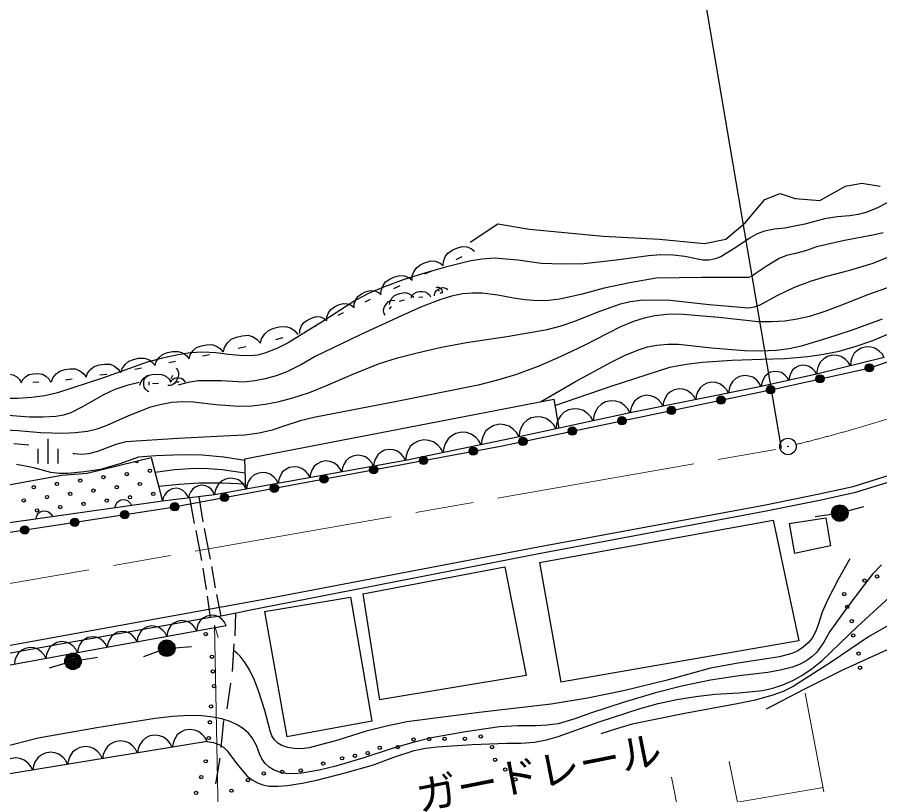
# Model space of a CAD drawing. Units: millimetres, scale not verified. Extents: x 40000 to 680000, y 20000 to 380000.
# Drawn here: x 420801 to 472763, y 241370 to 288246 of the extents above; entities that cross this region are included whole.
import ezdxf
from ezdxf.enums import TextEntityAlignment as Align

# ---------------------------------------------------------------- set-up
doc = ezdxf.new("R2010")
doc.units = ezdxf.units.MM
doc.header["$LTSCALE"] = 1000
doc.linetypes.add('CHAIN', pattern=[18.5, 12, -1.5, 3.5, -1.5])
for name, color, linetype, lineweight in [('M-BGD', 7, 'Continuous', 25), ('M-BGD-HTXT', 7, 'Continuous', 13), ('M-BMK', 2, 'CHAIN', 13), ('M-BMK-SRVR', 3, 'Continuous', 25)]:
    doc.layers.add(name, color=color, linetype=linetype, lineweight=lineweight)
doc.styles.add('ＭＳ ゴシック', font='')
doc.styles.get('ＭＳ ゴシック').set_extended_font_data('MS Gothic')

# ---------------------------------------------------------------- blocks, each defined once
blk = doc.blocks.new('BUHIN459')
at = {"color": 3, "linetype": 'Continuous', "lineweight": 25}
for radius in [498, 15]:
    blk.add_circle((0, 0), radius, dxfattribs=at)
blk = doc.blocks.new('BUHIN473')
at = {"color": 7, "linetype": 'Continuous', "lineweight": 25}
blk.add_lwpolyline([(-377, 329), (-271, 389), (-162, 423), (-18, 444), (105, 416), (216, 365), (333, 264), (398, 160), (442, 42), (443, -105), (424, -217), (377, -329)], dxfattribs=at)
blk = doc.blocks.new('BUHIN497')
at = {"color": 7, "linetype": 'Continuous', "lineweight": 25}
blk.add_lwpolyline([(857, -606), (932, -363), (947, -123), (913, 183), (798, 419), (642, 626), (376, 814), (129, 892), (-132, 922), (-432, 852), (-649, 754), (-857, 606)], dxfattribs=at)
blk = doc.blocks.new('BUHIN498')
at = {"color": 7, "linetype": 'Continuous', "lineweight": 25}
blk.add_lwpolyline([(685, -510), (751, -314), (768, -119), (747, 131), (657, 325), (534, 496), (322, 654), (123, 723), (-89, 753), (-335, 701), (-513, 626), (-685, 510)], dxfattribs=at)
blk = doc.blocks.new('BUHIN499')
at = {"color": 7, "linetype": 'Continuous', "lineweight": 25}
blk.add_lwpolyline([(795, -617), (878, -388), (903, -159), (883, 137), (782, 368), (642, 572), (395, 764), (162, 849), (-87, 889), (-378, 835), (-590, 751), (-795, 617)], dxfattribs=at)
blk = doc.blocks.new('BUHIN500')
at = {"color": 7, "linetype": 'Continuous', "lineweight": 25}
blk.add_lwpolyline([(913, -687), (1002, -426), (1027, -166), (1000, 169), (882, 430), (719, 660), (436, 873), (170, 966), (-113, 1008), (-443, 941), (-682, 842), (-913, 687)], dxfattribs=at)
blk = doc.blocks.new('BUHIN501')
at = {"color": 7, "linetype": 'Continuous', "lineweight": 25}
blk.add_lwpolyline([(924, -709), (1018, -444), (1045, -178), (1021, 163), (903, 430), (739, 666), (453, 886), (182, 984), (-106, 1029), (-442, 964), (-687, 865), (-924, 709)], dxfattribs=at)
blk = doc.blocks.new('BUHIN502')
at = {"color": 7, "linetype": 'Continuous', "lineweight": 25}
blk.add_lwpolyline([(757, -612), (841, -392), (870, -170), (856, 115), (763, 341), (631, 541), (396, 731), (173, 818), (-68, 862), (-350, 814), (-556, 737), (-757, 612)], dxfattribs=at)
blk = doc.blocks.new('BUHIN503')
at = {"color": 7, "linetype": 'Continuous', "lineweight": 25}
blk.add_lwpolyline([(582, -532), (661, -358), (694, -181), (698, 51), (634, 238), (537, 406), (357, 571), (180, 653), (-12, 700), (-242, 676), (-413, 623), (-582, 532)], dxfattribs=at)
blk = doc.blocks.new('BUHIN530')
at = {"color": 7, "linetype": 'Continuous', "lineweight": 25}
blk.add_lwpolyline([(756, -605), (839, -386), (866, -166), (852, 119), (758, 343), (626, 542), (391, 729), (168, 815), (-71, 857), (-352, 809), (-557, 731), (-756, 605)], dxfattribs=at)
blk = doc.blocks.new('BUHIN531')
at = {"color": 7, "linetype": 'Continuous', "lineweight": 25}
blk.add_lwpolyline([(709, -571), (787, -365), (813, -158), (801, 109), (713, 320), (590, 507), (370, 684), (160, 765), (-64, 806), (-328, 761), (-521, 688), (-709, 571)], dxfattribs=at)
blk = doc.blocks.new('BUHIN532')
at = {"color": 7, "linetype": 'Continuous', "lineweight": 25}
blk.add_lwpolyline([(817, -683), (913, -444), (948, -203), (939, 110), (841, 359), (700, 580), (447, 792), (204, 891), (-58, 944), (-367, 897), (-595, 816), (-817, 683)], dxfattribs=at)
blk = doc.blocks.new('BUHIN554')
at = {"color": 7, "linetype": 'Continuous', "lineweight": 25}
blk.add_circle((0, 0), 99.5, dxfattribs=at)
blk = doc.blocks.new('BUHIN555')
at = {"color": 7, "linetype": 'Continuous', "lineweight": 25}
blk.add_circle((0, 0), 99.5, dxfattribs=at)
blk = doc.blocks.new('BUHIN557')
at = {"color": 7, "linetype": 'Continuous', "lineweight": 25}
blk.add_circle((0, 0), 99.5, dxfattribs=at)
blk = doc.blocks.new('BUHIN561')
at = {"color": 7, "linetype": 'Continuous', "lineweight": 25}
blk.add_circle((0, 0), 99.5, dxfattribs=at)
blk = doc.blocks.new('BUHIN563')
at = {"color": 7, "linetype": 'Continuous', "lineweight": 25}
blk.add_circle((0, 0), 99.5, dxfattribs=at)
blk = doc.blocks.new('BUHIN566')
at = {"color": 7, "linetype": 'Continuous', "lineweight": 25}
blk.add_circle((0, 0), 99.5, dxfattribs=at)
blk = doc.blocks.new('BUHIN570')
at = {"color": 7, "linetype": 'Continuous', "lineweight": 25}
blk.add_circle((0, 0), 99.5, dxfattribs=at)
blk = doc.blocks.new('BUHIN575')
at = {"color": 7, "linetype": 'Continuous', "lineweight": 25}
blk.add_circle((0, 0), 99.5, dxfattribs=at)
blk = doc.blocks.new('BUHIN576')
at = {"color": 7, "linetype": 'Continuous', "lineweight": 25}
blk.add_circle((0, 0), 99.5, dxfattribs=at)
blk = doc.blocks.new('BUHIN580')
at = {"color": 7, "linetype": 'Continuous', "lineweight": 25}
blk.add_circle((0, 0), 99.5, dxfattribs=at)
blk = doc.blocks.new('BUHIN581')
at = {"color": 7, "linetype": 'Continuous', "lineweight": 25}
blk.add_circle((0, 0), 99.5, dxfattribs=at)
blk = doc.blocks.new('BUHIN700')
at = {"color": 7, "linetype": 'Continuous', "lineweight": 25}
for radius in [249, 220, 191, 161, 132, 97.5, 67.5, 38.8, 7.5]:
    blk.add_circle((0, 0), radius, dxfattribs=at)
blk = doc.blocks.new('BUHIN701')
at = {"color": 7, "linetype": 'Continuous', "lineweight": 25}
for radius in [249, 220, 191, 161, 132, 97.5, 67.5, 38.8, 7.5]:
    blk.add_circle((0, 0), radius, dxfattribs=at)
blk = doc.blocks.new('BUHIN702')
at = {"color": 7, "linetype": 'Continuous', "lineweight": 25}
for radius in [249, 220, 191, 161, 132, 97.5, 67.5, 38.8, 7.5]:
    blk.add_circle((0, 0), radius, dxfattribs=at)
blk = doc.blocks.new('BUHIN703')
at = {"color": 7, "linetype": 'Continuous', "lineweight": 25}
for radius in [249, 220, 191, 161, 132, 97.5, 67.5, 38.8, 7.5]:
    blk.add_circle((0, 0), radius, dxfattribs=at)
blk = doc.blocks.new('BUHIN748')
at = {"color": 7, "linetype": 'Continuous', "lineweight": 25}
blk.add_line((118, -130), (-118, 130), dxfattribs=at)
blk.add_lwpolyline([(-589, 651), (-387, 709), (-124, 686), (93, 617), (299, 454), (476, 259), (629, 25), (682, -211), (664, -452), (589, -651)], dxfattribs=at)
blk = doc.blocks.new('BUHIN749')
at = {"color": 7, "linetype": 'Continuous', "lineweight": 25}
blk.add_line((158, -139), (-158, 139), dxfattribs=at)
blk.add_lwpolyline([(-788, 694), (-556, 791), (-241, 799), (27, 746), (294, 580), (531, 372), (744, 114), (840, -159), (851, -448), (788, -694)], dxfattribs=at)
blk = doc.blocks.new('BUHIN750')
at = {"color": 7, "linetype": 'Continuous', "lineweight": 25}
blk.add_line((164, -128), (-164, 128), dxfattribs=at)
blk.add_lwpolyline([(-822, 640), (-598, 749), (-286, 777), (-18, 740), (256, 592), (503, 401), (730, 158), (841, -107), (869, -393), (822, -640)], dxfattribs=at)
blk = doc.blocks.new('BUHIN751')
at = {"color": 7, "linetype": 'Continuous', "lineweight": 25}
blk.add_line((187, -135), (-187, 135), dxfattribs=at)
blk.add_lwpolyline([(-934, 676), (-691, 806), (-347, 848), (-49, 818), (261, 665), (541, 462), (801, 203), (934, -85), (977, -401), (934, -676)], dxfattribs=at)
blk = doc.blocks.new('BUHIN752')
at = {"color": 7, "linetype": 'Continuous', "lineweight": 25}
blk.add_line((166, -72), (-166, 72), dxfattribs=at)
blk.add_lwpolyline([(-832, 360), (-667, 501), (-410, 592), (-176, 619), (87, 555), (336, 447), (581, 292), (732, 93), (818, -141), (832, -360)], dxfattribs=at)
blk = doc.blocks.new('BUHIN753')
at = {"color": 7, "linetype": 'Continuous', "lineweight": 25}
blk.add_line((189, -85), (-189, 85), dxfattribs=at)
blk.add_lwpolyline([(-943, 426), (-752, 584), (-458, 683), (-190, 710), (109, 632), (392, 504), (668, 323), (837, 93), (931, -176), (943, -426)], dxfattribs=at)
blk = doc.blocks.new('BUHIN786')
at = {"color": 7, "linetype": 'Continuous', "lineweight": 25}
for p, q in [((-276, 555), (-957, -34)), ((568, 490), (-568, -490)), ((509, -354), (-173, -942))]:
    blk.add_line(p, q, dxfattribs=at)
blk = doc.blocks.new('BUHIN789')
at = {"color": 7, "linetype": 'Continuous', "lineweight": 25}
for radius in [498, 440, 382, 322, 265, 195, 135, 77.5, 15]:
    blk.add_circle((0, 0), radius, dxfattribs=at)

msp = doc.modelspace()

# ---------------------------------------------------------------- linework, layer by layer
at = {"layer": 'M-BGD'}
for p, q in [((466837, 262256), (460991, 296704)), ((469155, 277198), (470694, 278060)), ((470694, 278060), (471679, 278244)), ((471679, 278244), (472787, 278060)), ((465830, 277259), (466754, 277629)), ((466754, 277629), (467677, 277321)), ((464660, 275843), (465830, 277259)), ((467677, 277321), (469155, 277198)), ((448093, 274687), (449761, 275782)), ((449761, 275782), (451670, 275474)), ((451670, 275474), (456103, 275043)), ((463491, 274858), (464660, 275843)), ((456103, 275043), (459489, 274858)), ((459489, 274858), (462198, 274612)), ((462198, 274612), (463491, 274858)), ((446243, 271741), (446174, 271814)), ((445237, 271365), (445004, 271356)), ((446419, 271676), (446259, 271598)), ((443320, 270816), (443201, 270638)), ((444103, 271189), (443811, 271103)), ((473034, 267733), (468959, 266723)), ((430069, 266461), (430169, 266672)), ((468959, 266723), (465626, 265982)), ((428730, 266271), (428730, 266070)), ((429318, 266174), (428939, 266140)), ((430556, 266238), (430378, 266238)), ((465626, 265982), (457731, 264394)), ((434502, 261613), (453122, 265216)), ((453122, 265216), (453425, 263465)), ((457731, 264394), (451030, 262946)), ((451030, 262946), (444185, 261531)), ((425003, 260764), (428876, 261707)), ((428876, 261707), (429558, 259080)), ((444185, 261531), (432690, 259451)), ((434576, 259792), (434502, 261613)), ((471160, 259961), (474889, 261138)), ((419582, 259922), (423488, 260629)), ((423488, 260629), (425003, 260764)), ((474902, 260715), (471214, 259576)), ((469111, 259506), (471160, 259961)), ((432690, 259451), (429558, 259080)), ((432010, 257828), (431761, 259341)), ((465772, 258823), (469111, 259506)), ((471214, 259576), (469127, 259121)), ((429558, 259080), (420053, 257733)), ((431484, 257730), (431203, 259275)), ((452176, 256319), (465772, 258823)), ((469127, 259121), (465826, 258438)), ((465826, 258438), (452232, 255896)), ((469861, 258276), (468873, 258125)), ((470838, 258482), (471804, 258743)), ((452262, 255373), (466341, 257932)), ((466341, 257932), (467890, 250657)), ((467299, 257730), (469522, 258067)), ((469522, 258067), (469791, 256383)), ((431911, 255495), (431583, 257302)), ((432437, 255578), (432076, 257417)), ((467299, 257730), (467635, 255911)), ((435656, 253170), (452176, 256319)), ((469791, 256383), (467635, 255911)), ((452232, 255896), (435669, 252663)), ((452262, 255373), (453542, 248165)), ((432207, 253754), (431993, 255035)), ((432749, 253836), (432519, 255134)), ((441618, 253486), (450174, 255103)), ((450174, 255103), (451453, 248569)), ((399881, 246644), (435656, 253170)), ((432444, 252056), (432256, 253343)), ((433089, 252132), (432831, 253442)), ((435690, 252409), (440877, 253284)), ((440877, 253284), (442157, 245807)), ((441618, 253486), (442629, 247087)), ((435669, 252663), (433089, 252132)), ((432444, 252056), (423748, 250500)), ((433089, 252132), (432444, 252056)), ((433954, 252310), (433904, 250957)), ((435690, 252409), (437038, 244864)), ((424435, 249952), (433390, 251583)), ((423748, 250500), (399940, 246243)), ((433839, 250476), (433743, 248806)), ((467890, 250657), (453542, 248165)), ((409198, 247122), (424435, 249952)), ((429339, 250036), (428399, 249694)), ((430308, 250238), (431306, 250300)), ((424650, 249500), (425635, 249674)), ((423677, 249276), (422715, 249001)), ((451453, 248569), (442629, 247087)), ((433647, 248100), (433422, 246559)), ((433229, 245853), (433069, 244216)), ((442157, 245807), (437038, 244864)), ((432243, 244573), (417530, 242168)), ((433005, 243574), (432748, 242033))]:
    msp.add_line(p, q, dxfattribs=at)
for points in [[(406188, 255027), (429914, 258664), (449913, 262391), (466460, 265846), (472186, 267119), (476095, 268483), (480096, 270029), (484460, 272120), (488188, 274302), (509005, 288212)], [(473214, 277058), (472591, 276745), (471933, 276482), (471454, 276350), (470953, 276276), (470189, 276209), (469432, 276083), (468240, 275779), (467038, 275534), (466422, 275474), (465821, 275354), (465375, 275183), (464950, 274955), (464087, 274355), (463191, 273805), (462850, 273677), (462489, 273606), (462106, 273609), (461712, 273674), (461026, 273814), (460326, 273896), (459577, 273913), (458830, 273870), (456884, 273595), (454930, 273381), (453651, 273360), (452373, 273400), (450966, 273591), (449548, 273722), (448791, 273658), (448042, 273533), (446690, 273205), (445344, 272816), (444051, 272407), (442763, 271937), (441962, 271594), (441190, 271197), (439174, 269883), (437127, 268620), (436436, 268274), (435722, 267984), (435289, 267876), (434843, 267828), (434189, 267844), (433530, 267920), (432759, 268021), (431975, 268062), (431228, 268011), (430487, 267901), (429550, 267700), (428627, 267441), (425942, 266492), (423221, 265595), (422460, 265424), (421681, 265312), (420838, 265261), (419980, 265269)], [(472979, 275249), (472354, 275112), (470646, 274784), (468945, 274397), (468288, 274163), (467610, 273986), (467154, 273875), (466710, 273703), (465971, 273264), (465265, 272776), (465068, 272642), (464849, 272564), (462050, 272565), (459284, 272506), (457716, 272236), (456166, 271908), (454837, 271552), (453490, 271253), (452808, 271173), (452122, 271154), (451406, 271204), (450697, 271315), (449756, 271493), (448806, 271611), (448218, 271618), (447625, 271563), (446962, 271427), (446312, 271233), (445249, 270823), (444210, 270358), (441466, 269100), (438757, 267793), (437919, 267309), (437047, 266876), (436407, 266630), (435744, 266440), (435106, 266316), (434460, 266253), (433080, 266322), (431710, 266330), (431105, 266220), (430493, 266067)], [(419653, 263399), (420858, 263328), (422209, 263220), (423561, 263173), (424297, 263201), (425028, 263291), (425623, 263439), (426213, 263648), (427525, 264233), (428857, 264760), (429483, 264926), (430123, 265032), (430763, 265071), (431413, 265050), (432770, 264894), (434143, 264798), (434938, 264825), (435742, 264912), (436578, 265072), (437413, 265293), (438416, 265630), (439397, 266024), (440969, 266717), (442560, 267352), (443711, 267714), (444889, 268021), (446369, 268360), (447870, 268642), (450300, 268997), (452736, 269415), (453566, 269636), (454385, 269917), (455746, 270465), (457143, 270962), (457735, 271101), (458345, 271181), (459242, 271212), (460142, 271182), (462483, 270924), (464849, 270725), (465216, 270785), (465568, 270904), (466582, 271466), (467629, 271976), (468582, 272329), (469566, 272627), (470967, 272997), (472361, 273428), (473344, 273823)], [(473854, 272148), (472091, 271524), (470355, 270845), (469462, 270501), (468535, 270209), (467795, 270040), (467044, 269931), (466244, 269879), (465441, 269888), (463069, 270150), (460678, 270353), (459942, 270325), (459213, 270237), (458567, 270100), (457930, 269904), (457140, 269575), (456370, 269189), (454953, 268449), (453519, 267768), (452215, 267216), (450876, 266715), (449731, 266357), (448562, 266055), (443679, 265082), (438770, 264142), (437839, 263910), (436913, 263617), (436155, 263360), (435385, 263163), (434515, 263055), (433625, 263005), (430487, 262858), (427334, 262650), (426737, 262485), (426154, 262261), (425628, 262062), (425085, 261922), (424664, 261889), (424227, 261916), (424197, 261920), (424157, 261925)], [(445940, 271443), (445940, 271549), (445988, 271674), (446053, 271769), (446161, 271846), (446280, 271904), (446416, 271945), (446538, 271938), (446652, 271895), (446738, 271831)], [(446038, 271960), (446095, 271978), (446170, 271973), (446232, 271954), (446292, 271909), (446343, 271854), (446388, 271788), (446404, 271721), (446400, 271652), (446380, 271596)], [(443228, 270929), (443258, 271109), (443374, 271306), (443510, 271449), (443714, 271550), (443933, 271615), (444174, 271646), (444378, 271600), (444560, 271495), (444686, 271362)], [(444539, 271338), (444595, 271465), (444719, 271589), (444846, 271670), (445017, 271706), (445191, 271713), (445375, 271691), (445518, 271618), (445633, 271506), (445701, 271384)], [(442964, 270283), (442900, 270393), (442874, 270552), (442883, 270690), (442948, 270836), (443037, 270970), (443152, 271095), (443283, 271161), (443428, 271187), (443557, 271172)], [(452328, 265062), (454431, 266276), (456576, 267445), (457388, 267850), (458221, 268198), (458774, 268368), (459341, 268479), (459989, 268535), (460641, 268531), (462625, 268318), (464620, 268163), (465577, 268137), (466540, 268170), (467289, 268272), (468039, 268436), (469585, 268892), (471117, 269407), (472931, 270057)], [(453186, 264847), (456643, 266029), (460119, 267154), (461100, 267334), (462091, 267455), (463866, 267574), (465645, 267633), (467037, 267682), (468422, 267791), (469370, 267926), (470316, 268124), (471337, 268407), (472350, 268751), (475477, 270077)], [(430369, 267095), (430457, 266986), (430510, 266818), (430522, 266666), (430475, 266498), (430400, 266339), (430295, 266186), (430163, 266092), (430010, 266042), (429869, 266038)], [(428183, 266073), (428264, 266286), (428455, 266498), (428657, 266639), (428932, 266711), (429216, 266736), (429518, 266715), (429756, 266608), (429952, 266434), (430074, 266240)], [(428730, 265670), (428622, 265722), (428520, 265832), (428455, 265945), (428430, 266093), (428430, 266243), (428455, 266401), (428522, 266521), (428622, 266616), (428730, 266671)], [(428136, 266221), (427400, 266039), (426674, 265798), (425994, 265484), (425327, 265109), (424696, 264729), (424036, 264404), (423593, 264263), (423121, 264177), (422335, 264129), (421541, 264141), (419710, 264276)], [(430022, 266238), (430068, 266334), (430166, 266425), (430266, 266483), (430398, 266505), (430531, 266505), (430671, 266483), (430778, 266423), (430863, 266334), (430912, 266238)], [(421492, 262444), (420590, 262536)], [(434506, 261528), (433237, 261714), (431945, 261843), (431077, 261869), (430210, 261836), (429149, 261805), (428105, 261714), (426975, 261323), (425820, 260988), (424842, 260838), (423842, 260745), (423332, 260744), (422829, 260803), (421797, 261072), (420757, 261278)], [(429105, 260825), (430291, 260971), (431487, 261056), (432313, 261047), (433137, 260978), (433832, 260889), (434536, 260784)], [(434564, 260093), (433165, 260159), (431768, 260166), (430555, 260084), (429333, 259948)], [(472872, 255242), (472336, 254666), (471837, 254040), (470773, 252640), (469757, 251204), (469385, 250569), (468966, 249974), (468693, 249696), (468379, 249462), (467966, 249242), (467508, 249068), (466773, 248877), (466029, 248745), (464299, 248543), (462570, 248280), (460910, 247928), (459252, 247515), (457309, 246935), (455389, 246300), (454399, 245947), (453387, 245652), (452730, 245561), (452063, 245530), (450959, 245524), (449860, 245457), (447806, 245156), (445758, 244794), (444565, 244506), (443379, 244159), (441688, 243595), (439996, 243095), (438984, 242859), (437942, 242679), (437463, 242638), (436976, 242658), (436602, 242736), (436239, 242875), (435969, 243036), (435734, 243247), (435539, 243527), (435394, 243842), (435205, 244334), (434963, 244799), (434726, 245087), (434437, 245341), (434041, 245594), (433619, 245793), (433124, 245954), (432613, 246057), (431906, 246128), (431188, 246139), (430149, 246080), (429102, 245959), (425586, 245403), (422062, 244784), (419865, 244221)], [(470959, 255590), (470258, 254357), (469612, 253097), (469304, 252370), (469050, 251615), (468901, 251201), (468698, 250818), (468455, 250531), (468158, 250275), (467826, 250050), (467467, 249881), (466716, 249694), (465932, 249562), (464241, 249307), (462567, 248994), (459960, 248286), (457331, 247633), (455156, 247203), (452968, 246831), (448627, 246326), (444281, 245759), (443050, 245508), (441824, 245196), (440122, 244669), (438393, 244197), (437935, 244146), (437474, 244157), (437104, 244223), (436745, 244348), (436500, 244489), (436301, 244674), (436144, 244930), (436037, 245222), (435709, 246453), (435332, 247637), (435091, 248280), (434793, 248900), (434541, 249323), (434235, 249719), (434037, 249911), (433817, 250092)], [(465944, 246541), (468212, 247739), (470506, 248884), (474123, 250523), (477764, 252107), (479646, 252757), (481543, 253349), (482672, 253641), (483826, 253877), (486949, 254438), (490090, 254941), (490607, 254943), (491120, 254884), (491248, 254864), (491386, 254841)], [(432243, 244573), (432614, 244517), (432954, 244406), (433218, 244235), (433452, 244011), (434036, 243231), (434659, 242500), (434949, 242265), (435267, 242084), (435594, 241964), (435954, 241898), (436517, 241880), (437083, 241923), (437970, 242060), (438842, 242255), (440561, 242689), (442267, 243181), (443488, 243636), (444720, 244031), (445400, 244173), (446102, 244257), (448200, 244395), (450297, 244472), (451134, 244478), (451964, 244544), (452676, 244681), (453389, 244880), (455860, 245759), (458334, 246576), (459422, 246873), (460533, 247114), (461674, 247302), (462825, 247430), (464272, 247515), (465708, 247659), (466324, 247796), (466934, 247995), (467520, 248252), (468076, 248561), (468701, 248990), (469293, 249470), (471424, 251514), (473576, 253494)], [(474403, 252225), (472087, 250899), (469834, 249374), (467541, 247897), (466940, 247605), (466317, 247370), (465256, 247080), (464169, 246845), (461011, 246266), (457856, 245625), (456906, 245346), (455953, 245042)]]:
    msp.add_lwpolyline(points, dxfattribs=at)
for centre in [(428795, 260905), (424594, 260310), (425994, 260509), (427395, 260707), (421794, 259913), (423194, 260112), (426794, 259908), (428194, 260106), (422593, 259312), (423993, 259511), (425393, 259709), (427593, 259307), (428993, 259505), (421193, 259114), (423392, 258711), (424793, 258910), (426193, 259108), (421992, 258513), (470626, 253469), (470807, 252698), (471170, 250974), (432478, 246698), (444682, 244702), (447767, 244747), (448724, 244883), (442640, 244203), (443729, 244248), (449405, 244248), (432161, 243386), (439238, 243250), (440372, 243567), (449586, 243477), (435654, 242660), (431889, 242433), (431571, 241481)]:
    msp.add_circle(centre, 99.5, dxfattribs=at)
msp.add_arc((427995, 261506), 99.5, 201.4473, 5.9224, dxfattribs=at)
at = {"layer": 'M-BGD-HTXT'}
for p, q in [((432680, 251587), (432910, 250842)), ((432680, 251587), (433160, 227176)), ((468270, 247503), (469399, 241552)), ((463698, 243382), (464269, 240526)), ((460213, 242439), (460729, 239808)), ((464188, 240931), (469350, 241809))]:
    msp.add_line(p, q, dxfattribs=at)
at = {"layer": 'M-BMK'}
msp.add_line((395072, 249674), (466837, 262256), dxfattribs=at)
msp.add_arc((446291, 349900), 90000, 283.77629, 306.65147, dxfattribs=at)

# ---------------------------------------------------------------- block references
at = {"layer": 'M-BGD', "rotation": 49.18191}
for name, p in [('BUHIN753', (447407, 273707)), ('BUHIN753', (445530, 272837)), ('BUHIN753', (443653, 271967)), ('BUHIN752', (441908, 271141)), ('BUHIN752', (440276, 270352)), ('BUHIN752', (438644, 269564)), ('BUHIN751', (436583, 268860)), ('BUHIN751', (434339, 268330)), ('BUHIN750', (432174, 267856)), ('BUHIN497', (472015, 267481)), ('BUHIN750', (428088, 267040)), ('BUHIN750', (430131, 267448)), ('BUHIN497', (469978, 266976)), ('BUHIN749', (425990, 266687)), ('BUHIN498', (468126, 266538)), ('BUHIN748', (420170, 266192)), ('BUHIN748', (421924, 266233)), ('BUHIN749', (423909, 266402)), ('BUHIN498', (466459, 266167)), ('BUHIN703', (472135, 267108)), ('BUHIN499', (462665, 265386)), ('BUHIN499', (464639, 265784)), ('BUHIN703', (469159, 266446)), ('BUHIN499', (460691, 264989)), ('BUHIN702', (466183, 265788)), ('BUHIN500', (456614, 264152)), ('BUHIN499', (458718, 264592)), ('BUHIN500', (454380, 263670)), ('BUHIN702', (463199, 265165)), ('BUHIN500', (452147, 263187)), ('BUHIN702', (460215, 264542)), ('BUHIN501', (449889, 262710)), ('BUHIN702', (457231, 263919)), ('BUHIN501', (447607, 262238)), ('BUHIN702', (454247, 263296)), ('BUHIN501', (445326, 261767)), ('BUHIN702', (451263, 262673)), ('BUHIN786', (422646, 262080)), ('BUHIN502', (443227, 261358)), ('BUHIN701', (448272, 262085)), ('BUHIN502', (441311, 261011)), ('BUHIN502', (437480, 260318)), ('BUHIN502', (439395, 260664)), ('BUHIN701', (445275, 261527)), ('BUHIN502', (435564, 259971)), ('BUHIN701', (442278, 260968)), ('BUHIN503', (431907, 259358)), ('BUHIN502', (433648, 259624)), ('BUHIN701', (439282, 260410)), ('BUHIN503', (430341, 259173)), ('BUHIN701', (436285, 259851)), ('BUHIN473', (427182, 258744)), ('BUHIN701', (433288, 259293)), ('BUHIN701', (430291, 258734)), ('BUHIN789', (470356, 258351)), ('BUHIN473', (422430, 258070)), ('BUHIN700', (427280, 258260)), ('BUHIN700', (424267, 257798)), ('BUHIN700', (421254, 257336)), ('BUHIN581', (472599, 254535)), ('BUHIN580', (471851, 254286)), ('BUHIN531', (432495, 251420)), ('BUHIN531', (430704, 251094)), ('BUHIN531', (427122, 250441)), ('BUHIN531', (428913, 250767)), ('BUHIN576', (471079, 251836)), ('BUHIN530', (423483, 249775)), ('BUHIN531', (425331, 250115)), ('BUHIN554', (432161, 251053)), ('BUHIN530', (421578, 249421)), ('BUHIN789', (429809, 250207)), ('BUHIN789', (424158, 249413)), ('BUHIN576', (471488, 249885)), ('BUHIN554', (432524, 249692)), ('BUHIN555', (432592, 248807)), ('BUHIN576', (471578, 249023)), ('BUHIN555', (432660, 247923)), ('BUHIN557', (432410, 245745)), ('BUHIN532', (429090, 244058)), ('BUHIN532', (431192, 244401)), ('BUHIN532', (426988, 243714)), ('BUHIN557', (432342, 244792)), ('BUHIN570', (445612, 244724)), ('BUHIN570', (446542, 244747)), ('BUHIN532', (422785, 243027)), ('BUHIN532', (424887, 243370)), ('BUHIN532', (420683, 242683)), ('BUHIN566', (441143, 243726)), ('BUHIN566', (441915, 243885)), ('BUHIN563', (436765, 242751)), ('BUHIN563', (437877, 242842)), ('BUHIN575', (450199, 242887)), ('BUHIN561', (434701, 242252)), ('BUHIN575', (450811, 242297)), ('BUHIN561', (433703, 241617))]:
    msp.add_blockref(name, p, dxfattribs=at)
at = {"layer": 'M-BMK-SRVR', "rotation": 243.98484}
msp.add_blockref('BUHIN459', (467237, 262371), dxfattribs=at)

# ---------------------------------------------------------------- texts
at = {"layer": 'M-BGD-HTXT', "style": 'ＭＳ ゴシック'}
msp.add_text('ガードレール', height=1833, rotation=11.2, dxfattribs=at).set_placement((445134, 239816), align=Align.BOTTOM_LEFT)

doc.saveas('drawing.dxf')
